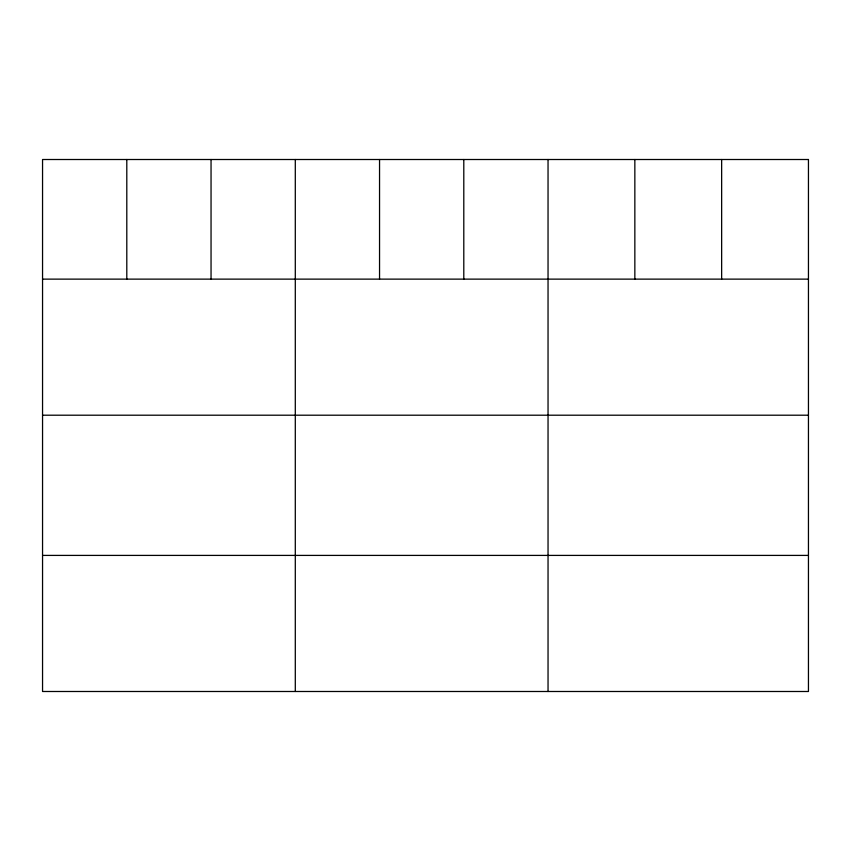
<?xml version="1.0" encoding="UTF-8"?>
<svg xmlns="http://www.w3.org/2000/svg" width="851" height="851" viewBox="0 0 851 851"><rect width="100%" height="100%" fill="white"/><g stroke="black" fill="none" stroke-linecap="round" stroke-linejoin="round"><path stroke-width="1.28" d="M42.55 279.128L808.45 279.128M42.55 415.203L808.45 415.203M42.55 555.405L808.45 555.405M721.648 159.509L721.648 279.128M634.846 159.509L634.846 279.128M548.044 159.509L548.044 691.491M463.795 159.509L463.795 279.128M379.546 159.509L379.546 279.128M295.297 159.509L295.297 691.491M211.048 159.509L211.048 279.128M126.799 159.509L126.799 279.128M808.45 159.509L42.55 159.509L42.55 691.491L808.45 691.491L808.45 159.509"/></g></svg>
